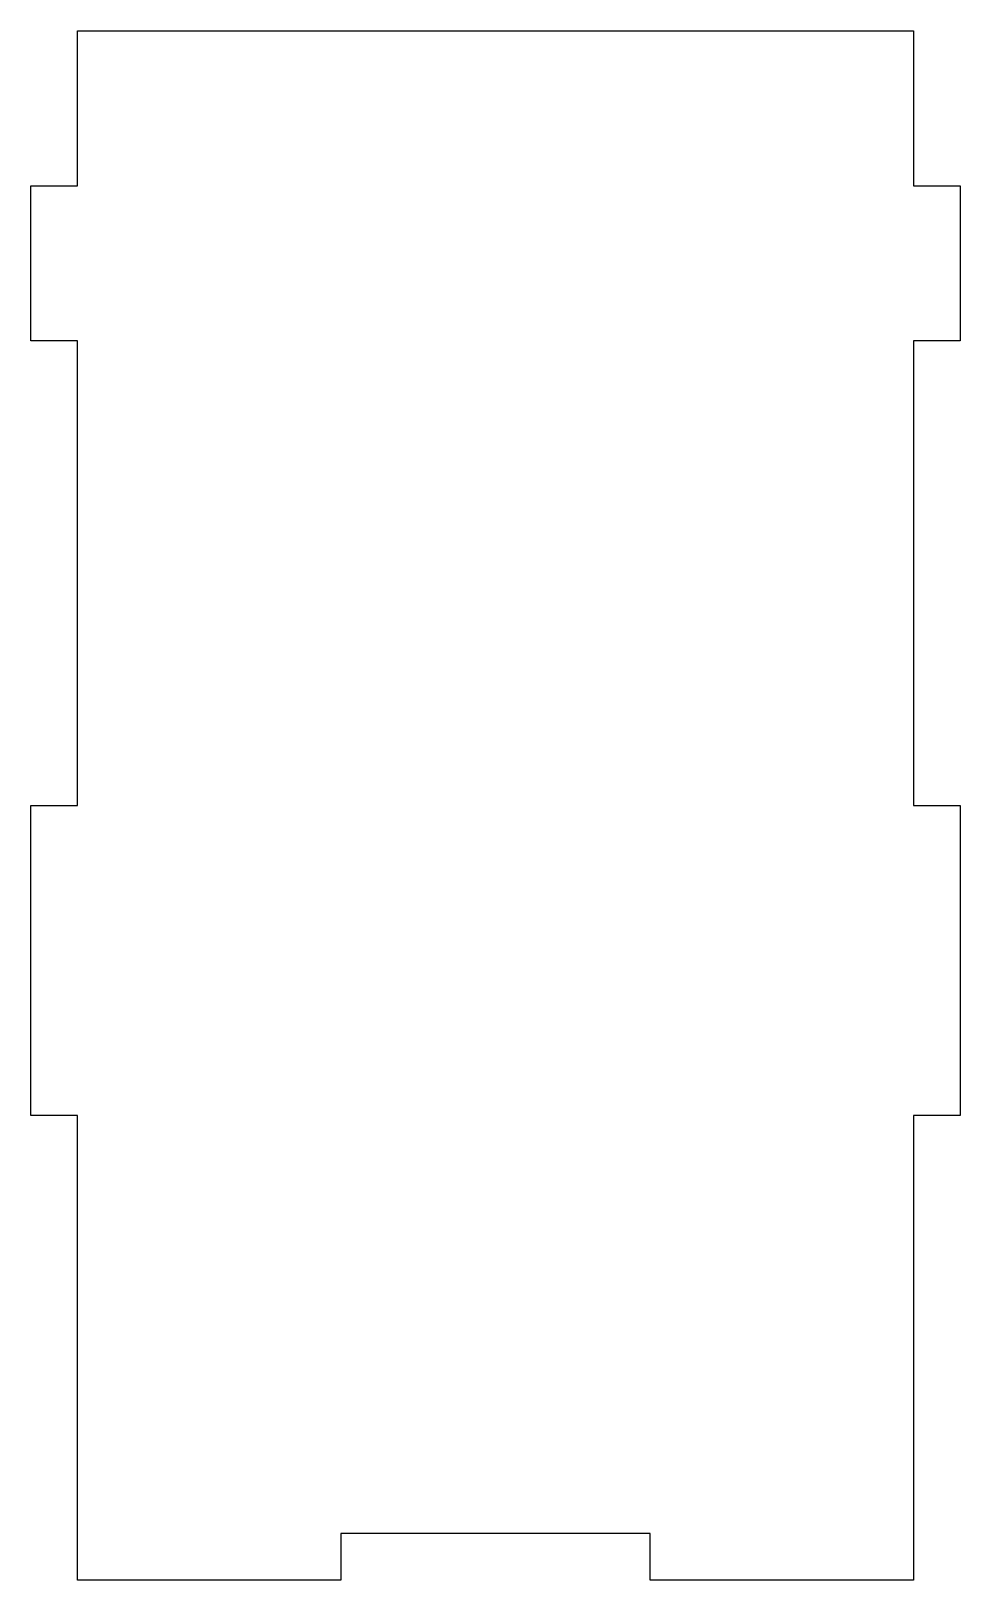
# Model space of a CAD drawing. Extents: x -30 to 30, y -64 to 37.
import ezdxf

# ---------------------------------------------------------------- set-up
doc = ezdxf.new("R2010")
doc.units = 0

msp = doc.modelspace()

# ---------------------------------------------------------------- linework, layer by layer
at = {"layer": '1', "color": 1}
for p, q in [((-27.005, 36.5), (-27.004, 36.504)), ((-27.005, 26.505), (-27.005, 36.5)), ((-27.004, 36.504), (-27, 36.505)), ((-27, 36.505), (27, 36.505)), ((27, 36.505), (27.004, 36.504)), ((27.004, 36.504), (27.005, 36.5)), ((27.005, 36.5), (27.005, 26.505)), ((-30.005, 26.5), (-30.004, 26.504)), ((-30.005, 16.5), (-30.005, 26.5)), ((-30.004, 26.504), (-30, 26.505)), ((-30, 26.505), (-27.005, 26.505)), ((27.005, 26.505), (30, 26.505)), ((30, 26.505), (30.004, 26.504)), ((30.004, 26.504), (30.005, 26.5)), ((30.005, 26.5), (30.005, 16.5)), ((-30.004, 16.496), (-30.005, 16.5)), ((-30, 16.495), (-30.004, 16.496)), ((-27.005, 16.495), (-30, 16.495)), ((-27.005, -13.495), (-27.005, 16.495)), ((30, 16.495), (27.005, 16.495)), ((27.005, 16.495), (27.005, -13.495)), ((30.004, 16.496), (30, 16.495)), ((30.005, 16.5), (30.004, 16.496)), ((-30.005, -13.5), (-30.004, -13.496)), ((-30.005, -33.5), (-30.005, -13.5)), ((-30.004, -13.496), (-30, -13.495)), ((-30, -13.495), (-27.005, -13.495)), ((27.005, -13.495), (30, -13.495)), ((30, -13.495), (30.004, -13.496)), ((30.004, -13.496), (30.005, -13.5)), ((30.005, -13.5), (30.005, -33.5)), ((-30.004, -33.504), (-30.005, -33.5)), ((-30, -33.505), (-30.004, -33.504)), ((-27.005, -33.505), (-30, -33.505)), ((-27.005, -63.5), (-27.005, -33.505)), ((30, -33.505), (27.005, -33.505)), ((27.005, -33.505), (27.005, -63.5)), ((30.004, -33.504), (30, -33.505)), ((30.005, -33.5), (30.004, -33.504)), ((9.995, -60.505), (-9.995, -60.505)), ((-9.995, -60.505), (-9.995, -63.5)), ((9.995, -63.5), (9.995, -60.505)), ((-27.004, -63.504), (-27.005, -63.5)), ((-27, -63.505), (-27.004, -63.504)), ((-10, -63.505), (-27, -63.505)), ((-9.996, -63.504), (-10, -63.505)), ((-9.995, -63.5), (-9.996, -63.504)), ((9.996, -63.504), (9.995, -63.5)), ((10, -63.505), (9.996, -63.504)), ((27, -63.505), (10, -63.505)), ((27.004, -63.504), (27, -63.505)), ((27.005, -63.5), (27.004, -63.504))]:
    msp.add_line(p, q, dxfattribs=at)

doc.saveas('drawing.dxf')
